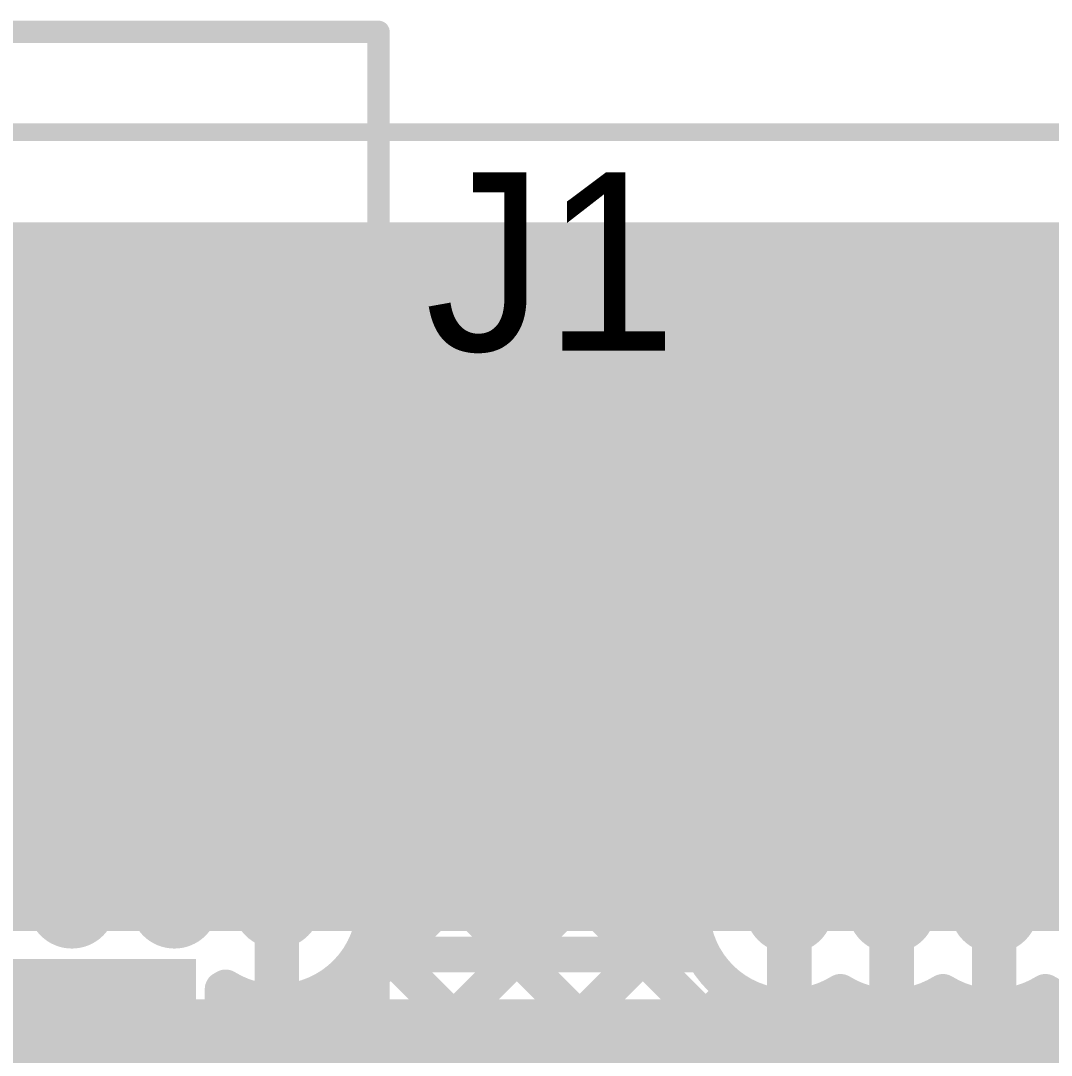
# Model space of a CAD drawing. Header units: millimetres. Extents: x 4.07 to 5.44, y 2.62 to 3.84.
# Drawn here: x 4.4424 to 4.6737, y 3.4284 to 3.6605 of the extents above; entities that cross this region are included whole.
import ezdxf

# ---------------------------------------------------------------- set-up
doc = ezdxf.new("R2010")
doc.units = ezdxf.units.MM
doc.header["$MEASUREMENT"] = 0
for name, color, linetype in [('BottomLayer', 5, 'Continuous'), ('BottomSolder', 6, 'Continuous'), ('Mechanical2', 216, 'Continuous'), ('MultiLayer', 9, 'Continuous'), ('PadHoleLayer', 156, 'Continuous'), ('TopLayer', 1, 'Continuous'), ('TopOverlay', 2, 'Continuous'), ('TopSolder', 216, 'Continuous'), ('ViaHoleLayer', 16, 'Continuous')]:
    doc.layers.add(name, color=color, linetype=linetype)

# ---------------------------------------------------------------- blocks, each defined once
blk = doc.blocks.new('S2B_PH_K_S_LF__SN__11')
at = {"layer": 'BottomLayer'}
blk.add_solid([(-0.03, -0.03), (0.03, -0.03), (-0.03, 0.03), (0.03, 0.03)], dxfattribs=at)
at = {"layer": 'BottomSolder'}
blk.add_solid([(-0.034, -0.034), (0.034, -0.034), (-0.034, 0.034), (0.034, 0.034)], dxfattribs=at)
at = {"layer": 'MultiLayer'}
blk.add_solid([(-0.03, -0.03), (0.03, -0.03), (-0.03, 0.03), (0.03, 0.03)], dxfattribs=at)
at = {"layer": 'PadHoleLayer', "const_width": 0.01378}
blk.add_lwpolyline([(-0.00689, 0, 1), (0.00689, 0, 1)], format="xyb", close=True, dxfattribs=at)
at = {"layer": 'TopLayer'}
blk.add_solid([(-0.03, -0.03), (0.03, -0.03), (-0.03, 0.03), (0.03, 0.03)], dxfattribs=at)
at = {"layer": 'TopOverlay', "const_width": 0.005}
for points in [[(-0.075, 0.051), (-0.075, -0.242)], [(0.157, -0.242), (-0.075, -0.242)]]:
    blk.add_lwpolyline(points, dxfattribs=at)
at = {"layer": 'TopOverlay', "const_width": 0.0025}
blk.add_lwpolyline([(-0.07625, -0.242, 1), (-0.07375, -0.242, 1)], format="xyb", close=True, dxfattribs=at)
blk.add_lwpolyline([(-0.07625, -0.242, 1), (-0.07375, -0.242, 1)], format="xyb", close=True, dxfattribs=at)
at = {"layer": 'TopSolder'}
blk.add_solid([(-0.034, -0.034), (0.034, -0.034), (-0.034, 0.034), (0.034, 0.034)], dxfattribs=at)

msp = doc.modelspace()

# ---------------------------------------------------------------- linework, layer by layer
at = {"layer": 'BottomLayer'}
for points, const_width in [([(4.44998, 3.60026, 1), (4.45786, 3.60026, 1)], 0.00787), ([(4.47298, 3.60026, 1), (4.48086, 3.60026, 1)], 0.00787), ([(4.49598, 3.60026, 1), (4.50386, 3.60026, 1)], 0.00787), ([(4.51898, 3.59926, 1), (4.52686, 3.59926, 1)], 0.00787), ([(4.54198, 3.59926, 1), (4.54986, 3.59926, 1)], 0.00787), ([(4.56498, 3.59926, 1), (4.57286, 3.59926, 1)], 0.00787), ([(4.58798, 3.59926, 1), (4.59586, 3.59926, 1)], 0.00787), ([(4.61098, 3.59926, 1), (4.61886, 3.59926, 1)], 0.00787), ([(4.63398, 3.59926, 1), (4.64186, 3.59926, 1)], 0.00787), ([(4.65698, 3.59926, 1), (4.66486, 3.59926, 1)], 0.00787), ([(4.44998, 3.57726, 1), (4.45786, 3.57726, 1)], 0.00787), ([(4.47298, 3.57726, 1), (4.48086, 3.57726, 1)], 0.00787), ([(4.49598, 3.57726, 1), (4.50386, 3.57726, 1)], 0.00787), ([(4.51898, 3.57626, 1), (4.52686, 3.57626, 1)], 0.00787), ([(4.54198, 3.57626, 1), (4.54986, 3.57626, 1)], 0.00787), ([(4.56498, 3.57626, 1), (4.57286, 3.57626, 1)], 0.00787), ([(4.58798, 3.57626, 1), (4.59586, 3.57626, 1)], 0.00787), ([(4.61098, 3.57626, 1), (4.61886, 3.57626, 1)], 0.00787), ([(4.63398, 3.57626, 1), (4.64186, 3.57626, 1)], 0.00787), ([(4.65698, 3.57626, 1), (4.66486, 3.57626, 1)], 0.00787), ([(4.49742, 3.57726, 1), (4.50242, 3.57726, 1)], 0.005), ([(4.49742, 3.55938, 1), (4.50242, 3.55938, 1)], 0.005), ([(4.44998, 3.55426, 1), (4.45786, 3.55426, 1)], 0.00787), ([(4.47298, 3.55426, 1), (4.48086, 3.55426, 1)], 0.00787), ([(4.51898, 3.55326, 1), (4.52686, 3.55326, 1)], 0.00787), ([(4.54198, 3.55326, 1), (4.54986, 3.55326, 1)], 0.00787), ([(4.56498, 3.55326, 1), (4.57286, 3.55326, 1)], 0.00787), ([(4.58798, 3.55326, 1), (4.59586, 3.55326, 1)], 0.00787), ([(4.61098, 3.55326, 1), (4.61886, 3.55326, 1)], 0.00787), ([(4.63398, 3.55326, 1), (4.64186, 3.55326, 1)], 0.00787), ([(4.65698, 3.55326, 1), (4.66486, 3.55326, 1)], 0.00787), ([(4.47442, 3.55426, 1), (4.47942, 3.55426, 1)], 0.005), ([(4.4923, 3.55426, 1), (4.4973, 3.55426, 1)], 0.005), ([(4.49679, 3.55426, 1), (4.5008, 3.55426, 1)], 0.004), ([(4.49915, 3.55542, 1), (4.50315, 3.55542, 1)], 0.004), ([(4.50255, 3.55326, 1), (4.50755, 3.55326, 1)], 0.005), ([(4.52042, 3.55326, 1), (4.52542, 3.55326, 1)], 0.005), ([(4.49353, 3.54276, 1), (4.49753, 3.54276, 1)], 0.004), ([(4.49353, 3.54276, 1), (4.49753, 3.54276, 1)], 0.004), ([(4.50198, 3.54232, 1), (4.50598, 3.54232, 1)], 0.004), ([(4.50231, 3.54176, 1), (4.50631, 3.54176, 1)], 0.004), ([(4.50231, 3.54176, 1), (4.50631, 3.54176, 1)], 0.004), ([(4.49616, 3.53649, 1), (4.50016, 3.53649, 1)], 0.004), ([(4.44998, 3.53126, 1), (4.45786, 3.53126, 1)], 0.00787), ([(4.47298, 3.53126, 1), (4.48086, 3.53126, 1)], 0.00787), ([(4.49661, 3.53413, 1), (4.50061, 3.53413, 1)], 0.004), ([(4.51898, 3.53026, 1), (4.52686, 3.53026, 1)], 0.00787), ([(4.54198, 3.53026, 1), (4.54986, 3.53026, 1)], 0.00787), ([(4.56498, 3.53026, 1), (4.57286, 3.53026, 1)], 0.00787), ([(4.58798, 3.53026, 1), (4.59586, 3.53026, 1)], 0.00787), ([(4.61098, 3.53026, 1), (4.61886, 3.53026, 1)], 0.00787), ([(4.63398, 3.53026, 1), (4.64186, 3.53026, 1)], 0.00787), ([(4.65698, 3.53026, 1), (4.66486, 3.53026, 1)], 0.00787), ([(4.47442, 3.53126, 1), (4.47942, 3.53126, 1)], 0.005), ([(4.4923, 3.53126, 1), (4.4973, 3.53126, 1)], 0.005), ([(4.49679, 3.53126, 1), (4.5008, 3.53126, 1)], 0.004), ([(4.49909, 3.53164, 1), (4.50309, 3.53164, 1)], 0.004), ([(4.50255, 3.53026, 1), (4.50755, 3.53026, 1)], 0.005), ([(4.52042, 3.53026, 1), (4.52542, 3.53026, 1)], 0.005), ([(4.49905, 3.5301, 1), (4.50305, 3.5301, 1)], 0.004), ([(4.49742, 3.52613, 1), (4.50242, 3.52613, 1)], 0.005), ([(4.44998, 3.50826, 1), (4.45786, 3.50826, 1)], 0.00787), ([(4.47298, 3.50826, 1), (4.48086, 3.50826, 1)], 0.00787), ([(4.49598, 3.50826, 1), (4.50386, 3.50826, 1)], 0.00787), ([(4.51898, 3.50726, 1), (4.52686, 3.50726, 1)], 0.00787), ([(4.54198, 3.50726, 1), (4.54986, 3.50726, 1)], 0.00787), ([(4.56498, 3.50726, 1), (4.57286, 3.50726, 1)], 0.00787), ([(4.58798, 3.50726, 1), (4.59586, 3.50726, 1)], 0.00787), ([(4.61098, 3.50726, 1), (4.61886, 3.50726, 1)], 0.00787), ([(4.63398, 3.50726, 1), (4.64186, 3.50726, 1)], 0.00787), ([(4.65698, 3.50726, 1), (4.66486, 3.50726, 1)], 0.00787), ([(4.49742, 3.50826, 1), (4.50242, 3.50826, 1)], 0.005), ([(4.44998, 3.48526, 1), (4.45786, 3.48526, 1)], 0.00787), ([(4.47298, 3.48526, 1), (4.48086, 3.48526, 1)], 0.00787), ([(4.49598, 3.48526, 1), (4.50386, 3.48526, 1)], 0.00787), ([(4.51898, 3.48426, 1), (4.52686, 3.48426, 1)], 0.00787), ([(4.54198, 3.48426, 1), (4.54986, 3.48426, 1)], 0.00787), ([(4.56498, 3.48426, 1), (4.57286, 3.48426, 1)], 0.00787), ([(4.58798, 3.48426, 1), (4.59586, 3.48426, 1)], 0.00787), ([(4.61098, 3.48426, 1), (4.61886, 3.48426, 1)], 0.00787), ([(4.63398, 3.48426, 1), (4.64186, 3.48426, 1)], 0.00787), ([(4.65698, 3.48426, 1), (4.66486, 3.48426, 1)], 0.00787), ([(4.52042, 3.48426, 1), (4.52542, 3.48426, 1)], 0.005), ([(4.54342, 3.48426, 1), (4.54842, 3.48426, 1)], 0.005), ([(4.56642, 3.48426, 1), (4.57142, 3.48426, 1)], 0.005), ([(4.58942, 3.48426, 1), (4.59442, 3.48426, 1)], 0.005), ([(4.44998, 3.46226, 1), (4.45786, 3.46226, 1)], 0.00787), ([(4.47298, 3.46226, 1), (4.48086, 3.46226, 1)], 0.00787), ([(4.49598, 3.46226, 1), (4.50386, 3.46226, 1)], 0.00787), ([(4.52042, 3.46638, 1), (4.52542, 3.46638, 1)], 0.005), ([(4.54342, 3.46638, 1), (4.54842, 3.46638, 1)], 0.005), ([(4.56642, 3.46638, 1), (4.57142, 3.46638, 1)], 0.005), ([(4.58942, 3.46638, 1), (4.59442, 3.46638, 1)], 0.005), ([(4.53242, 3.46565, 1), (4.53642, 3.46565, 1)], 0.004), ([(4.53242, 3.46565, 1), (4.53642, 3.46565, 1)], 0.004), ([(4.53649, 3.46369, 1), (4.54049, 3.46369, 1)], 0.004), ([(4.55542, 3.46565, 1), (4.55942, 3.46565, 1)], 0.004), ([(4.55542, 3.46565, 1), (4.55942, 3.46565, 1)], 0.004), ([(4.57842, 3.46565, 1), (4.58242, 3.46565, 1)], 0.004), ([(4.57842, 3.46565, 1), (4.58242, 3.46565, 1)], 0.004), ([(4.61098, 3.46126, 1), (4.61886, 3.46126, 1)], 0.00787), ([(4.63398, 3.46126, 1), (4.64186, 3.46126, 1)], 0.00787), ([(4.65698, 3.46126, 1), (4.66486, 3.46126, 1)], 0.00787), ([(4.49742, 3.46226, 1), (4.50242, 3.46226, 1)], 0.005), ([(4.49742, 3.46226, 1), (4.50242, 3.46226, 1)], 0.005), ([(4.5153, 3.46226, 1), (4.52029, 3.46226, 1)], 0.005), ([(4.51979, 3.46241, 1), (4.52379, 3.46241, 1)], 0.004), ([(4.5198, 3.46226, 1), (4.52379, 3.46226, 1)], 0.004), ([(4.53964, 3.46281, 1), (4.54364, 3.46281, 1)], 0.004), ([(4.56371, 3.46262, 1), (4.56771, 3.46262, 1)], 0.004), ([(4.5683, 3.46243, 1), (4.5723, 3.46243, 1)], 0.004), ([(4.59105, 3.46168, 1), (4.59505, 3.46168, 1)], 0.004), ([(4.59108, 3.46242, 1), (4.59508, 3.46242, 1)], 0.004), ([(4.59108, 3.46242, 1), (4.59508, 3.46242, 1)], 0.004), ([(4.59455, 3.46126, 1), (4.59955, 3.46126, 1)], 0.005), ([(4.61242, 3.46126, 1), (4.61742, 3.46126, 1)], 0.005), ([(4.61242, 3.46126, 1), (4.61742, 3.46126, 1)], 0.005), ([(4.63542, 3.46126, 1), (4.64042, 3.46126, 1)], 0.005), ([(4.65842, 3.46126, 1), (4.66342, 3.46126, 1)], 0.005), ([(4.51871, 3.45546, 1), (4.52271, 3.45546, 1)], 0.004), ([(4.49742, 3.44438, 1), (4.50242, 3.44438, 1)], 0.005), ([(4.48574, 3.44325, 1), (4.48974, 3.44325, 1)], 0.004), ([(4.48642, 3.44365, 1), (4.49042, 3.44365, 1)], 0.004), ([(4.60074, 3.44309, 1), (4.60474, 3.44309, 1)], 0.004), ([(4.61242, 3.44338, 1), (4.61742, 3.44338, 1)], 0.005), ([(4.62442, 3.44265, 1), (4.62842, 3.44265, 1)], 0.004), ([(4.62442, 3.44265, 1), (4.62842, 3.44265, 1)], 0.004), ([(4.63542, 3.44338, 1), (4.64042, 3.44338, 1)], 0.005), ([(4.64742, 3.44265, 1), (4.65142, 3.44265, 1)], 0.004), ([(4.64742, 3.44265, 1), (4.65142, 3.44265, 1)], 0.004), ([(4.65842, 3.44338, 1), (4.66342, 3.44338, 1)], 0.005), ([(4.67042, 3.44265, 1), (4.67442, 3.44265, 1)], 0.004), ([(4.67042, 3.44265, 1), (4.67442, 3.44265, 1)], 0.004), ([(4.50449, 3.44139, 1), (4.50849, 3.44139, 1)], 0.004), ([(4.62716, 3.44122, 1), (4.63116, 3.44122, 1)], 0.004), ([(4.64564, 3.44166, 1), (4.64964, 3.44166, 1)], 0.004), ([(4.67512, 3.44047, 1), (4.67912, 3.44047, 1)], 0.004), ([(4.61882, 3.4402, 1), (4.62282, 3.4402, 1)], 0.004), ([(4.65414, 3.43991, 1), (4.65814, 3.43991, 1)], 0.004), ([(4.48574, 3.43186, 1), (4.48974, 3.43186, 1)], 0.004)]:
    msp.add_lwpolyline(points, format="xyb", close=True, dxfattribs=dict(at, const_width=const_width))
for points, const_width in [([(4.49992, 3.55938), (4.49992, 3.57726)], 0.01), ([(4.39829, 3.54226), (4.96392, 3.54226)], 0.05), ([(4.47692, 3.55426), (4.49479, 3.55426)], 0.01), ([(4.50505, 3.55326), (4.52292, 3.55326)], 0.01), ([(4.49816, 3.53649), (4.50398, 3.54232)], 0.008), ([(4.49861, 3.53413), (4.50109, 3.53164)], 0.008), ([(4.47692, 3.53126), (4.49479, 3.53126)], 0.01), ([(4.50505, 3.53026), (4.52292, 3.53026)], 0.01), ([(4.49992, 3.50826), (4.49992, 3.52613)], 0.01), ([(4.52292, 3.46638), (4.52292, 3.48426)], 0.01), ([(4.54592, 3.46638), (4.54592, 3.48426)], 0.01), ([(4.56892, 3.46638), (4.56892, 3.48426)], 0.01), ([(4.59192, 3.46638), (4.59192, 3.48426)], 0.01), ([(4.48774, 3.41294), (4.53849, 3.46369)], 0.008), ([(4.46408, 3.33271), (4.59305, 3.46168)], 0.008), ([(4.48774, 3.38465), (4.56571, 3.46262)], 0.008), ([(4.49992, 3.46226), (4.51779, 3.46226)], 0.01), ([(4.49992, 3.44438), (4.49992, 3.46226)], 0.01), ([(4.54164, 3.46281), (4.81769, 3.18676)], 0.008), ([(4.5703, 3.46243), (4.84597, 3.18676)], 0.008), ([(4.59705, 3.46126), (4.61492, 3.46126)], 0.01), ([(4.61492, 3.44338), (4.61492, 3.46126)], 0.01), ([(4.63792, 3.44338), (4.63792, 3.46126)], 0.01), ([(4.66092, 3.44338), (4.66092, 3.46126)], 0.01), ([(4.52071, 3.45546), (4.76541, 3.21076)], 0.008), ([(4.46222, 3.30256), (4.60274, 3.44309)], 0.008), ([(4.48774, 3.376), (4.48774, 3.44325)], 0.008), ([(4.46378, 3.27584), (4.62916, 3.44122)], 0.008), ([(4.50649, 3.44139), (4.73712, 3.21076)], 0.008), ([(4.64764, 3.44166), (4.90254, 3.18676)], 0.008), ([(4.67712, 3.44047), (4.95442, 3.16317)], 0.008), ([(4.46456, 3.22005), (4.68389, 3.43938)], 0.008), ([(4.46468, 3.24846), (4.65614, 3.43991)], 0.008), ([(4.62082, 3.4402), (4.87426, 3.18676)], 0.008), ([(4.48774, 3.43186), (4.70884, 3.21076)], 0.008)]:
    msp.add_lwpolyline(points, dxfattribs=dict(at, const_width=const_width))
at = {"layer": 'BottomLayer', "const_width": 0.008}
for points in [[(4.4988, 3.55426, -0.139286), (4.49553, 3.54276)], [(4.50431, 3.54176, -0.164594), (4.50115, 3.55542)], [(4.49553, 3.54276, -0.139286), (4.4988, 3.53126)], [(4.50105, 3.5301, -0.141092), (4.50431, 3.54176)], [(4.53442, 3.46565, -0.152441), (4.52179, 3.46241)], [(4.55742, 3.46565, -0.284084), (4.53442, 3.46565)], [(4.58042, 3.46565, -0.284084), (4.55742, 3.46565)], [(4.59308, 3.46242, -0.152793), (4.58042, 3.46565)], [(4.5218, 3.46226, -0.587389), (4.48842, 3.44365)], [(4.62642, 3.44265, -0.605317), (4.59308, 3.46242)], [(4.64942, 3.44265, -0.284084), (4.62642, 3.44265)], [(4.67242, 3.44265, -0.284084), (4.64942, 3.44265)], [(4.69542, 3.44265, -0.284084), (4.67242, 3.44265)]]:
    msp.add_lwpolyline(points, format="xyb", dxfattribs=at)
at = {"layer": 'BottomLayer'}
msp.add_solid([(4.28392, 3.45626), (5.16692, 3.45626), (4.28392, 3.61526), (5.16692, 3.61526)], dxfattribs=at)
at = {"layer": 'BottomSolder', "const_width": 0.00991}
for points in [[(4.44897, 3.60026, 1), (4.45887, 3.60026, 1)], [(4.47197, 3.60026, 1), (4.48187, 3.60026, 1)], [(4.49497, 3.60026, 1), (4.50487, 3.60026, 1)], [(4.51797, 3.59926, 1), (4.52787, 3.59926, 1)], [(4.54097, 3.59926, 1), (4.55087, 3.59926, 1)], [(4.56397, 3.59926, 1), (4.57387, 3.59926, 1)], [(4.58697, 3.59926, 1), (4.59687, 3.59926, 1)], [(4.60997, 3.59926, 1), (4.61987, 3.59926, 1)], [(4.63297, 3.59926, 1), (4.64287, 3.59926, 1)], [(4.65597, 3.59926, 1), (4.66587, 3.59926, 1)], [(4.44897, 3.57726, 1), (4.45887, 3.57726, 1)], [(4.47197, 3.57726, 1), (4.48187, 3.57726, 1)], [(4.49497, 3.57726, 1), (4.50487, 3.57726, 1)], [(4.51797, 3.57626, 1), (4.52787, 3.57626, 1)], [(4.54097, 3.57626, 1), (4.55087, 3.57626, 1)], [(4.56397, 3.57626, 1), (4.57387, 3.57626, 1)], [(4.58697, 3.57626, 1), (4.59687, 3.57626, 1)], [(4.60997, 3.57626, 1), (4.61987, 3.57626, 1)], [(4.63297, 3.57626, 1), (4.64287, 3.57626, 1)], [(4.65597, 3.57626, 1), (4.66587, 3.57626, 1)], [(4.44897, 3.55426, 1), (4.45887, 3.55426, 1)], [(4.47197, 3.55426, 1), (4.48187, 3.55426, 1)], [(4.51797, 3.55326, 1), (4.52787, 3.55326, 1)], [(4.54097, 3.55326, 1), (4.55087, 3.55326, 1)], [(4.56397, 3.55326, 1), (4.57387, 3.55326, 1)], [(4.58697, 3.55326, 1), (4.59687, 3.55326, 1)], [(4.60997, 3.55326, 1), (4.61987, 3.55326, 1)], [(4.63297, 3.55326, 1), (4.64287, 3.55326, 1)], [(4.65597, 3.55326, 1), (4.66587, 3.55326, 1)], [(4.44897, 3.53126, 1), (4.45887, 3.53126, 1)], [(4.47197, 3.53126, 1), (4.48187, 3.53126, 1)], [(4.51797, 3.53026, 1), (4.52787, 3.53026, 1)], [(4.54097, 3.53026, 1), (4.55087, 3.53026, 1)], [(4.56397, 3.53026, 1), (4.57387, 3.53026, 1)], [(4.58697, 3.53026, 1), (4.59687, 3.53026, 1)], [(4.60997, 3.53026, 1), (4.61987, 3.53026, 1)], [(4.63297, 3.53026, 1), (4.64287, 3.53026, 1)], [(4.65597, 3.53026, 1), (4.66587, 3.53026, 1)], [(4.44897, 3.50826, 1), (4.45887, 3.50826, 1)], [(4.47197, 3.50826, 1), (4.48187, 3.50826, 1)], [(4.49497, 3.50826, 1), (4.50487, 3.50826, 1)], [(4.51797, 3.50726, 1), (4.52787, 3.50726, 1)], [(4.54097, 3.50726, 1), (4.55087, 3.50726, 1)], [(4.56397, 3.50726, 1), (4.57387, 3.50726, 1)], [(4.58697, 3.50726, 1), (4.59687, 3.50726, 1)], [(4.60997, 3.50726, 1), (4.61987, 3.50726, 1)], [(4.63297, 3.50726, 1), (4.64287, 3.50726, 1)], [(4.65597, 3.50726, 1), (4.66587, 3.50726, 1)], [(4.44897, 3.48526, 1), (4.45887, 3.48526, 1)], [(4.47197, 3.48526, 1), (4.48187, 3.48526, 1)], [(4.49497, 3.48526, 1), (4.50487, 3.48526, 1)], [(4.51797, 3.48426, 1), (4.52787, 3.48426, 1)], [(4.54097, 3.48426, 1), (4.55087, 3.48426, 1)], [(4.56397, 3.48426, 1), (4.57387, 3.48426, 1)], [(4.58697, 3.48426, 1), (4.59687, 3.48426, 1)], [(4.60997, 3.48426, 1), (4.61987, 3.48426, 1)], [(4.63297, 3.48426, 1), (4.64287, 3.48426, 1)], [(4.65597, 3.48426, 1), (4.66587, 3.48426, 1)], [(4.44897, 3.46226, 1), (4.45887, 3.46226, 1)], [(4.47197, 3.46226, 1), (4.48187, 3.46226, 1)], [(4.49497, 3.46226, 1), (4.50487, 3.46226, 1)], [(4.60997, 3.46126, 1), (4.61987, 3.46126, 1)], [(4.63297, 3.46126, 1), (4.64287, 3.46126, 1)], [(4.65597, 3.46126, 1), (4.66587, 3.46126, 1)]]:
    msp.add_lwpolyline(points, format="xyb", close=True, dxfattribs=at)
at = {"layer": 'Mechanical2', "const_width": 0.00394}
msp.add_lwpolyline([(4.25392, 3.63549), (5.1988, 3.63549)], dxfattribs=at)
at = {"layer": 'MultiLayer', "const_width": 0.00787}
for points in [[(4.44998, 3.60026, 1), (4.45786, 3.60026, 1)], [(4.47298, 3.60026, 1), (4.48086, 3.60026, 1)], [(4.49598, 3.60026, 1), (4.50386, 3.60026, 1)], [(4.51898, 3.59926, 1), (4.52686, 3.59926, 1)], [(4.54198, 3.59926, 1), (4.54986, 3.59926, 1)], [(4.56498, 3.59926, 1), (4.57286, 3.59926, 1)], [(4.58798, 3.59926, 1), (4.59586, 3.59926, 1)], [(4.61098, 3.59926, 1), (4.61886, 3.59926, 1)], [(4.63398, 3.59926, 1), (4.64186, 3.59926, 1)], [(4.65698, 3.59926, 1), (4.66486, 3.59926, 1)], [(4.44998, 3.57726, 1), (4.45786, 3.57726, 1)], [(4.47298, 3.57726, 1), (4.48086, 3.57726, 1)], [(4.49598, 3.57726, 1), (4.50386, 3.57726, 1)], [(4.51898, 3.57626, 1), (4.52686, 3.57626, 1)], [(4.54198, 3.57626, 1), (4.54986, 3.57626, 1)], [(4.56498, 3.57626, 1), (4.57286, 3.57626, 1)], [(4.58798, 3.57626, 1), (4.59586, 3.57626, 1)], [(4.61098, 3.57626, 1), (4.61886, 3.57626, 1)], [(4.63398, 3.57626, 1), (4.64186, 3.57626, 1)], [(4.65698, 3.57626, 1), (4.66486, 3.57626, 1)], [(4.44998, 3.55426, 1), (4.45786, 3.55426, 1)], [(4.47298, 3.55426, 1), (4.48086, 3.55426, 1)], [(4.51898, 3.55326, 1), (4.52686, 3.55326, 1)], [(4.54198, 3.55326, 1), (4.54986, 3.55326, 1)], [(4.56498, 3.55326, 1), (4.57286, 3.55326, 1)], [(4.58798, 3.55326, 1), (4.59586, 3.55326, 1)], [(4.61098, 3.55326, 1), (4.61886, 3.55326, 1)], [(4.63398, 3.55326, 1), (4.64186, 3.55326, 1)], [(4.65698, 3.55326, 1), (4.66486, 3.55326, 1)], [(4.44998, 3.53126, 1), (4.45786, 3.53126, 1)], [(4.47298, 3.53126, 1), (4.48086, 3.53126, 1)], [(4.51898, 3.53026, 1), (4.52686, 3.53026, 1)], [(4.54198, 3.53026, 1), (4.54986, 3.53026, 1)], [(4.56498, 3.53026, 1), (4.57286, 3.53026, 1)], [(4.58798, 3.53026, 1), (4.59586, 3.53026, 1)], [(4.61098, 3.53026, 1), (4.61886, 3.53026, 1)], [(4.63398, 3.53026, 1), (4.64186, 3.53026, 1)], [(4.65698, 3.53026, 1), (4.66486, 3.53026, 1)], [(4.44998, 3.50826, 1), (4.45786, 3.50826, 1)], [(4.47298, 3.50826, 1), (4.48086, 3.50826, 1)], [(4.49598, 3.50826, 1), (4.50386, 3.50826, 1)], [(4.51898, 3.50726, 1), (4.52686, 3.50726, 1)], [(4.54198, 3.50726, 1), (4.54986, 3.50726, 1)], [(4.56498, 3.50726, 1), (4.57286, 3.50726, 1)], [(4.58798, 3.50726, 1), (4.59586, 3.50726, 1)], [(4.61098, 3.50726, 1), (4.61886, 3.50726, 1)], [(4.63398, 3.50726, 1), (4.64186, 3.50726, 1)], [(4.65698, 3.50726, 1), (4.66486, 3.50726, 1)], [(4.44998, 3.48526, 1), (4.45786, 3.48526, 1)], [(4.47298, 3.48526, 1), (4.48086, 3.48526, 1)], [(4.49598, 3.48526, 1), (4.50386, 3.48526, 1)], [(4.51898, 3.48426, 1), (4.52686, 3.48426, 1)], [(4.54198, 3.48426, 1), (4.54986, 3.48426, 1)], [(4.56498, 3.48426, 1), (4.57286, 3.48426, 1)], [(4.58798, 3.48426, 1), (4.59586, 3.48426, 1)], [(4.61098, 3.48426, 1), (4.61886, 3.48426, 1)], [(4.63398, 3.48426, 1), (4.64186, 3.48426, 1)], [(4.65698, 3.48426, 1), (4.66486, 3.48426, 1)], [(4.44998, 3.46226, 1), (4.45786, 3.46226, 1)], [(4.47298, 3.46226, 1), (4.48086, 3.46226, 1)], [(4.49598, 3.46226, 1), (4.50386, 3.46226, 1)], [(4.61098, 3.46126, 1), (4.61886, 3.46126, 1)], [(4.63398, 3.46126, 1), (4.64186, 3.46126, 1)], [(4.65698, 3.46126, 1), (4.66486, 3.46126, 1)]]:
    msp.add_lwpolyline(points, format="xyb", close=True, dxfattribs=at)
at = {"layer": 'TopLayer'}
for points, const_width in [([(4.44998, 3.60026, 1), (4.45786, 3.60026, 1)], 0.00787), ([(4.47298, 3.60026, 1), (4.48086, 3.60026, 1)], 0.00787), ([(4.49598, 3.60026, 1), (4.50386, 3.60026, 1)], 0.00787), ([(4.51898, 3.59926, 1), (4.52686, 3.59926, 1)], 0.00787), ([(4.54198, 3.59926, 1), (4.54986, 3.59926, 1)], 0.00787), ([(4.56498, 3.59926, 1), (4.57286, 3.59926, 1)], 0.00787), ([(4.58798, 3.59926, 1), (4.59586, 3.59926, 1)], 0.00787), ([(4.61098, 3.59926, 1), (4.61886, 3.59926, 1)], 0.00787), ([(4.63398, 3.59926, 1), (4.64186, 3.59926, 1)], 0.00787), ([(4.65698, 3.59926, 1), (4.66486, 3.59926, 1)], 0.00787), ([(4.44998, 3.57726, 1), (4.45786, 3.57726, 1)], 0.00787), ([(4.47298, 3.57726, 1), (4.48086, 3.57726, 1)], 0.00787), ([(4.49598, 3.57726, 1), (4.50386, 3.57726, 1)], 0.00787), ([(4.51898, 3.57626, 1), (4.52686, 3.57626, 1)], 0.00787), ([(4.54198, 3.57626, 1), (4.54986, 3.57626, 1)], 0.00787), ([(4.56498, 3.57626, 1), (4.57286, 3.57626, 1)], 0.00787), ([(4.58798, 3.57626, 1), (4.59586, 3.57626, 1)], 0.00787), ([(4.61098, 3.57626, 1), (4.61886, 3.57626, 1)], 0.00787), ([(4.63398, 3.57626, 1), (4.64186, 3.57626, 1)], 0.00787), ([(4.65698, 3.57626, 1), (4.66486, 3.57626, 1)], 0.00787), ([(4.49742, 3.57726, 1), (4.50242, 3.57726, 1)], 0.005), ([(4.49742, 3.55938, 1), (4.50242, 3.55938, 1)], 0.005), ([(4.44998, 3.55426, 1), (4.45786, 3.55426, 1)], 0.00787), ([(4.47298, 3.55426, 1), (4.48086, 3.55426, 1)], 0.00787), ([(4.51898, 3.55326, 1), (4.52686, 3.55326, 1)], 0.00787), ([(4.54198, 3.55326, 1), (4.54986, 3.55326, 1)], 0.00787), ([(4.56498, 3.55326, 1), (4.57286, 3.55326, 1)], 0.00787), ([(4.58798, 3.55326, 1), (4.59586, 3.55326, 1)], 0.00787), ([(4.61098, 3.55326, 1), (4.61886, 3.55326, 1)], 0.00787), ([(4.63398, 3.55326, 1), (4.64186, 3.55326, 1)], 0.00787), ([(4.65698, 3.55326, 1), (4.66486, 3.55326, 1)], 0.00787), ([(4.47442, 3.55426, 1), (4.47942, 3.55426, 1)], 0.005), ([(4.4923, 3.55426, 1), (4.4973, 3.55426, 1)], 0.005), ([(4.49679, 3.55426, 1), (4.5008, 3.55426, 1)], 0.004), ([(4.49915, 3.55542, 1), (4.50315, 3.55542, 1)], 0.004), ([(4.50255, 3.55326, 1), (4.50755, 3.55326, 1)], 0.005), ([(4.52042, 3.55326, 1), (4.52542, 3.55326, 1)], 0.005), ([(4.49353, 3.54276, 1), (4.49753, 3.54276, 1)], 0.004), ([(4.49353, 3.54276, 1), (4.49753, 3.54276, 1)], 0.004), ([(4.50198, 3.54232, 1), (4.50598, 3.54232, 1)], 0.004), ([(4.50231, 3.54176, 1), (4.50631, 3.54176, 1)], 0.004), ([(4.50231, 3.54176, 1), (4.50631, 3.54176, 1)], 0.004), ([(4.49616, 3.53649, 1), (4.50016, 3.53649, 1)], 0.004), ([(4.44998, 3.53126, 1), (4.45786, 3.53126, 1)], 0.00787), ([(4.47298, 3.53126, 1), (4.48086, 3.53126, 1)], 0.00787), ([(4.49661, 3.53413, 1), (4.50061, 3.53413, 1)], 0.004), ([(4.51898, 3.53026, 1), (4.52686, 3.53026, 1)], 0.00787), ([(4.54198, 3.53026, 1), (4.54986, 3.53026, 1)], 0.00787), ([(4.56498, 3.53026, 1), (4.57286, 3.53026, 1)], 0.00787), ([(4.58798, 3.53026, 1), (4.59586, 3.53026, 1)], 0.00787), ([(4.61098, 3.53026, 1), (4.61886, 3.53026, 1)], 0.00787), ([(4.63398, 3.53026, 1), (4.64186, 3.53026, 1)], 0.00787), ([(4.65698, 3.53026, 1), (4.66486, 3.53026, 1)], 0.00787), ([(4.47442, 3.53126, 1), (4.47942, 3.53126, 1)], 0.005), ([(4.4923, 3.53126, 1), (4.4973, 3.53126, 1)], 0.005), ([(4.49679, 3.53126, 1), (4.5008, 3.53126, 1)], 0.004), ([(4.49909, 3.53164, 1), (4.50309, 3.53164, 1)], 0.004), ([(4.50255, 3.53026, 1), (4.50755, 3.53026, 1)], 0.005), ([(4.52042, 3.53026, 1), (4.52542, 3.53026, 1)], 0.005), ([(4.49905, 3.5301, 1), (4.50305, 3.5301, 1)], 0.004), ([(4.49742, 3.52613, 1), (4.50242, 3.52613, 1)], 0.005), ([(4.44998, 3.50826, 1), (4.45786, 3.50826, 1)], 0.00787), ([(4.47298, 3.50826, 1), (4.48086, 3.50826, 1)], 0.00787), ([(4.49598, 3.50826, 1), (4.50386, 3.50826, 1)], 0.00787), ([(4.51898, 3.50726, 1), (4.52686, 3.50726, 1)], 0.00787), ([(4.54198, 3.50726, 1), (4.54986, 3.50726, 1)], 0.00787), ([(4.56498, 3.50726, 1), (4.57286, 3.50726, 1)], 0.00787), ([(4.58798, 3.50726, 1), (4.59586, 3.50726, 1)], 0.00787), ([(4.61098, 3.50726, 1), (4.61886, 3.50726, 1)], 0.00787), ([(4.63398, 3.50726, 1), (4.64186, 3.50726, 1)], 0.00787), ([(4.65698, 3.50726, 1), (4.66486, 3.50726, 1)], 0.00787), ([(4.49742, 3.50826, 1), (4.50242, 3.50826, 1)], 0.005), ([(4.44998, 3.48526, 1), (4.45786, 3.48526, 1)], 0.00787), ([(4.47298, 3.48526, 1), (4.48086, 3.48526, 1)], 0.00787), ([(4.49598, 3.48526, 1), (4.50386, 3.48526, 1)], 0.00787), ([(4.51898, 3.48426, 1), (4.52686, 3.48426, 1)], 0.00787), ([(4.54198, 3.48426, 1), (4.54986, 3.48426, 1)], 0.00787), ([(4.56498, 3.48426, 1), (4.57286, 3.48426, 1)], 0.00787), ([(4.58798, 3.48426, 1), (4.59586, 3.48426, 1)], 0.00787), ([(4.61098, 3.48426, 1), (4.61886, 3.48426, 1)], 0.00787), ([(4.63398, 3.48426, 1), (4.64186, 3.48426, 1)], 0.00787), ([(4.65698, 3.48426, 1), (4.66486, 3.48426, 1)], 0.00787), ([(4.52042, 3.48426, 1), (4.52542, 3.48426, 1)], 0.005), ([(4.54342, 3.48426, 1), (4.54842, 3.48426, 1)], 0.005), ([(4.56642, 3.48426, 1), (4.57142, 3.48426, 1)], 0.005), ([(4.58942, 3.48426, 1), (4.59442, 3.48426, 1)], 0.005), ([(4.44998, 3.46226, 1), (4.45786, 3.46226, 1)], 0.00787), ([(4.47298, 3.46226, 1), (4.48086, 3.46226, 1)], 0.00787), ([(4.49598, 3.46226, 1), (4.50386, 3.46226, 1)], 0.00787), ([(4.52042, 3.46638, 1), (4.52542, 3.46638, 1)], 0.005), ([(4.54342, 3.46638, 1), (4.54842, 3.46638, 1)], 0.005), ([(4.56642, 3.46638, 1), (4.57142, 3.46638, 1)], 0.005), ([(4.58942, 3.46638, 1), (4.59442, 3.46638, 1)], 0.005), ([(4.53242, 3.46565, 1), (4.53642, 3.46565, 1)], 0.004), ([(4.53242, 3.46565, 1), (4.53642, 3.46565, 1)], 0.004), ([(4.53649, 3.46369, 1), (4.54049, 3.46369, 1)], 0.004), ([(4.55542, 3.46565, 1), (4.55942, 3.46565, 1)], 0.004), ([(4.55542, 3.46565, 1), (4.55942, 3.46565, 1)], 0.004), ([(4.57842, 3.46565, 1), (4.58242, 3.46565, 1)], 0.004), ([(4.57842, 3.46565, 1), (4.58242, 3.46565, 1)], 0.004), ([(4.61098, 3.46126, 1), (4.61886, 3.46126, 1)], 0.00787), ([(4.63398, 3.46126, 1), (4.64186, 3.46126, 1)], 0.00787), ([(4.65698, 3.46126, 1), (4.66486, 3.46126, 1)], 0.00787), ([(4.49742, 3.46226, 1), (4.50242, 3.46226, 1)], 0.005), ([(4.5153, 3.46226, 1), (4.52029, 3.46226, 1)], 0.005), ([(4.51979, 3.46241, 1), (4.52379, 3.46241, 1)], 0.004), ([(4.5198, 3.46226, 1), (4.52379, 3.46226, 1)], 0.004), ([(4.53964, 3.46281, 1), (4.54364, 3.46281, 1)], 0.004), ([(4.56371, 3.46262, 1), (4.56771, 3.46262, 1)], 0.004), ([(4.56831, 3.46243, 1), (4.57231, 3.46243, 1)], 0.004), ([(4.59105, 3.46168, 1), (4.59505, 3.46168, 1)], 0.004), ([(4.59108, 3.46242, 1), (4.59508, 3.46242, 1)], 0.004), ([(4.59108, 3.46242, 1), (4.59508, 3.46242, 1)], 0.004), ([(4.59455, 3.46126, 1), (4.59955, 3.46126, 1)], 0.005), ([(4.61242, 3.46126, 1), (4.61742, 3.46126, 1)], 0.005), ([(4.51871, 3.45546, 1), (4.52271, 3.45546, 1)], 0.004), ([(4.51668, 3.451, 1), (4.52068, 3.451, 1)], 0.004), ([(4.51668, 3.451, 1), (4.52068, 3.451, 1)], 0.004), ([(4.52317, 3.451, 1), (4.52717, 3.451, 1)], 0.004), ([(4.5238, 3.451, 1), (4.5278, 3.451, 1)], 0.004), ([(4.55145, 3.451, 1), (4.55545, 3.451, 1)], 0.004), ([(4.55209, 3.451, 1), (4.55609, 3.451, 1)], 0.004), ([(4.57973, 3.451, 1), (4.58373, 3.451, 1)], 0.004), ([(4.58037, 3.451, 1), (4.58437, 3.451, 1)], 0.004), ([(4.5936, 3.451, 1), (4.5976, 3.451, 1)], 0.004), ([(4.5936, 3.451, 1), (4.5976, 3.451, 1)], 0.004), ([(4.43524, 3.416, 1), (4.46024, 3.416, 1)], 0.025)]:
    msp.add_lwpolyline(points, format="xyb", close=True, dxfattribs=dict(at, const_width=const_width))
for points, const_width in [([(4.49992, 3.55938), (4.49992, 3.57726)], 0.01), ([(4.47692, 3.55426), (4.49479, 3.55426)], 0.01), ([(4.50505, 3.55326), (4.52292, 3.55326)], 0.01), ([(4.49816, 3.53649), (4.50398, 3.54232)], 0.008), ([(4.49861, 3.53413), (4.50109, 3.53164)], 0.008), ([(4.47692, 3.53126), (4.49479, 3.53126)], 0.01), ([(4.50505, 3.53026), (4.52292, 3.53026)], 0.01), ([(4.49992, 3.50826), (4.49992, 3.52613)], 0.01), ([(4.52292, 3.46638), (4.52292, 3.48426)], 0.01), ([(4.54592, 3.46638), (4.54592, 3.48426)], 0.01), ([(4.56892, 3.46638), (4.56892, 3.48426)], 0.01), ([(4.59192, 3.46638), (4.59192, 3.48426)], 0.01), ([(4.5258, 3.451), (4.53849, 3.46369)], 0.008), ([(4.49992, 3.46226), (4.51779, 3.46226)], 0.01), ([(4.54164, 3.46281), (4.55345, 3.451)], 0.008), ([(4.55409, 3.451), (4.56571, 3.46262)], 0.008), ([(4.57031, 3.46243), (4.58173, 3.451)], 0.008), ([(4.58237, 3.451), (4.59305, 3.46168)], 0.008), ([(4.59705, 3.46126), (4.61492, 3.46126)], 0.01), ([(4.52071, 3.45546), (4.52517, 3.451)], 0.008), ([(4.51868, 3.451), (4.5956, 3.451)], 0.008), ([(4.44774, 3.416), (4.75518, 3.416)], 0.05)]:
    msp.add_lwpolyline(points, dxfattribs=dict(at, const_width=const_width))
at = {"layer": 'TopLayer', "const_width": 0.008}
for points in [[(4.4988, 3.55426, -0.139286), (4.49553, 3.54276)], [(4.50431, 3.54176, -0.164594), (4.50115, 3.55542)], [(4.49553, 3.54276, -0.139286), (4.4988, 3.53126)], [(4.50105, 3.5301, -0.141092), (4.50431, 3.54176)], [(4.53442, 3.46565, -0.152441), (4.52179, 3.46241)], [(4.55742, 3.46565, -0.284084), (4.53442, 3.46565)], [(4.58042, 3.46565, -0.284084), (4.55742, 3.46565)], [(4.59308, 3.46242, -0.152793), (4.58042, 3.46565)], [(4.5218, 3.46226, -0.135993), (4.51868, 3.451)], [(4.5956, 3.451, -0.13609), (4.59308, 3.46242)]]:
    msp.add_lwpolyline(points, format="xyb", dxfattribs=at)
at = {"layer": 'TopLayer'}
msp.add_solid([(4.28392, 3.45626), (4.87092, 3.45626), (4.28392, 3.61526), (4.87092, 3.61526)], dxfattribs=at)
at = {"layer": 'TopSolder', "const_width": 0.00991}
for points in [[(4.44897, 3.60026, 1), (4.45887, 3.60026, 1)], [(4.47197, 3.60026, 1), (4.48187, 3.60026, 1)], [(4.49497, 3.60026, 1), (4.50487, 3.60026, 1)], [(4.51797, 3.59926, 1), (4.52787, 3.59926, 1)], [(4.54097, 3.59926, 1), (4.55087, 3.59926, 1)], [(4.56397, 3.59926, 1), (4.57387, 3.59926, 1)], [(4.58697, 3.59926, 1), (4.59687, 3.59926, 1)], [(4.60997, 3.59926, 1), (4.61987, 3.59926, 1)], [(4.63297, 3.59926, 1), (4.64287, 3.59926, 1)], [(4.65597, 3.59926, 1), (4.66587, 3.59926, 1)], [(4.44897, 3.57726, 1), (4.45887, 3.57726, 1)], [(4.47197, 3.57726, 1), (4.48187, 3.57726, 1)], [(4.49497, 3.57726, 1), (4.50487, 3.57726, 1)], [(4.51797, 3.57626, 1), (4.52787, 3.57626, 1)], [(4.54097, 3.57626, 1), (4.55087, 3.57626, 1)], [(4.56397, 3.57626, 1), (4.57387, 3.57626, 1)], [(4.58697, 3.57626, 1), (4.59687, 3.57626, 1)], [(4.60997, 3.57626, 1), (4.61987, 3.57626, 1)], [(4.63297, 3.57626, 1), (4.64287, 3.57626, 1)], [(4.65597, 3.57626, 1), (4.66587, 3.57626, 1)], [(4.44897, 3.55426, 1), (4.45887, 3.55426, 1)], [(4.47197, 3.55426, 1), (4.48187, 3.55426, 1)], [(4.51797, 3.55326, 1), (4.52787, 3.55326, 1)], [(4.54097, 3.55326, 1), (4.55087, 3.55326, 1)], [(4.56397, 3.55326, 1), (4.57387, 3.55326, 1)], [(4.58697, 3.55326, 1), (4.59687, 3.55326, 1)], [(4.60997, 3.55326, 1), (4.61987, 3.55326, 1)], [(4.63297, 3.55326, 1), (4.64287, 3.55326, 1)], [(4.65597, 3.55326, 1), (4.66587, 3.55326, 1)], [(4.44897, 3.53126, 1), (4.45887, 3.53126, 1)], [(4.47197, 3.53126, 1), (4.48187, 3.53126, 1)], [(4.51797, 3.53026, 1), (4.52787, 3.53026, 1)], [(4.54097, 3.53026, 1), (4.55087, 3.53026, 1)], [(4.56397, 3.53026, 1), (4.57387, 3.53026, 1)], [(4.58697, 3.53026, 1), (4.59687, 3.53026, 1)], [(4.60997, 3.53026, 1), (4.61987, 3.53026, 1)], [(4.63297, 3.53026, 1), (4.64287, 3.53026, 1)], [(4.65597, 3.53026, 1), (4.66587, 3.53026, 1)], [(4.44897, 3.50826, 1), (4.45887, 3.50826, 1)], [(4.47197, 3.50826, 1), (4.48187, 3.50826, 1)], [(4.49497, 3.50826, 1), (4.50487, 3.50826, 1)], [(4.51797, 3.50726, 1), (4.52787, 3.50726, 1)], [(4.54097, 3.50726, 1), (4.55087, 3.50726, 1)], [(4.56397, 3.50726, 1), (4.57387, 3.50726, 1)], [(4.58697, 3.50726, 1), (4.59687, 3.50726, 1)], [(4.60997, 3.50726, 1), (4.61987, 3.50726, 1)], [(4.63297, 3.50726, 1), (4.64287, 3.50726, 1)], [(4.65597, 3.50726, 1), (4.66587, 3.50726, 1)], [(4.44897, 3.48526, 1), (4.45887, 3.48526, 1)], [(4.47197, 3.48526, 1), (4.48187, 3.48526, 1)], [(4.49497, 3.48526, 1), (4.50487, 3.48526, 1)], [(4.51797, 3.48426, 1), (4.52787, 3.48426, 1)], [(4.54097, 3.48426, 1), (4.55087, 3.48426, 1)], [(4.56397, 3.48426, 1), (4.57387, 3.48426, 1)], [(4.58697, 3.48426, 1), (4.59687, 3.48426, 1)], [(4.60997, 3.48426, 1), (4.61987, 3.48426, 1)], [(4.63297, 3.48426, 1), (4.64287, 3.48426, 1)], [(4.65597, 3.48426, 1), (4.66587, 3.48426, 1)], [(4.44897, 3.46226, 1), (4.45887, 3.46226, 1)], [(4.47197, 3.46226, 1), (4.48187, 3.46226, 1)], [(4.49497, 3.46226, 1), (4.50487, 3.46226, 1)], [(4.60997, 3.46126, 1), (4.61987, 3.46126, 1)], [(4.63297, 3.46126, 1), (4.64287, 3.46126, 1)], [(4.65597, 3.46126, 1), (4.66587, 3.46126, 1)]]:
    msp.add_lwpolyline(points, format="xyb", close=True, dxfattribs=at)
at = {"layer": 'ViaHoleLayer', "const_width": 0.00591}
for points in [[(4.45097, 3.60026, 1), (4.45687, 3.60026, 1)], [(4.47397, 3.60026, 1), (4.47987, 3.60026, 1)], [(4.49697, 3.60026, 1), (4.50287, 3.60026, 1)], [(4.51997, 3.59926, 1), (4.52587, 3.59926, 1)], [(4.54297, 3.59926, 1), (4.54887, 3.59926, 1)], [(4.56597, 3.59926, 1), (4.57187, 3.59926, 1)], [(4.58897, 3.59926, 1), (4.59487, 3.59926, 1)], [(4.61197, 3.59926, 1), (4.61787, 3.59926, 1)], [(4.63497, 3.59926, 1), (4.64087, 3.59926, 1)], [(4.65797, 3.59926, 1), (4.66387, 3.59926, 1)], [(4.45097, 3.57726, 1), (4.45687, 3.57726, 1)], [(4.47397, 3.57726, 1), (4.47987, 3.57726, 1)], [(4.49697, 3.57726, 1), (4.50287, 3.57726, 1)], [(4.51997, 3.57626, 1), (4.52587, 3.57626, 1)], [(4.54297, 3.57626, 1), (4.54887, 3.57626, 1)], [(4.56597, 3.57626, 1), (4.57187, 3.57626, 1)], [(4.58897, 3.57626, 1), (4.59487, 3.57626, 1)], [(4.61197, 3.57626, 1), (4.61787, 3.57626, 1)], [(4.63497, 3.57626, 1), (4.64087, 3.57626, 1)], [(4.65797, 3.57626, 1), (4.66387, 3.57626, 1)], [(4.45097, 3.55426, 1), (4.45687, 3.55426, 1)], [(4.47397, 3.55426, 1), (4.47987, 3.55426, 1)], [(4.51997, 3.55326, 1), (4.52587, 3.55326, 1)], [(4.54297, 3.55326, 1), (4.54887, 3.55326, 1)], [(4.56597, 3.55326, 1), (4.57187, 3.55326, 1)], [(4.58897, 3.55326, 1), (4.59487, 3.55326, 1)], [(4.61197, 3.55326, 1), (4.61787, 3.55326, 1)], [(4.63497, 3.55326, 1), (4.64087, 3.55326, 1)], [(4.65797, 3.55326, 1), (4.66387, 3.55326, 1)], [(4.45097, 3.53126, 1), (4.45687, 3.53126, 1)], [(4.47397, 3.53126, 1), (4.47987, 3.53126, 1)], [(4.51997, 3.53026, 1), (4.52587, 3.53026, 1)], [(4.54297, 3.53026, 1), (4.54887, 3.53026, 1)], [(4.56597, 3.53026, 1), (4.57187, 3.53026, 1)], [(4.58897, 3.53026, 1), (4.59487, 3.53026, 1)], [(4.61197, 3.53026, 1), (4.61787, 3.53026, 1)], [(4.63497, 3.53026, 1), (4.64087, 3.53026, 1)], [(4.65797, 3.53026, 1), (4.66387, 3.53026, 1)], [(4.45097, 3.50826, 1), (4.45687, 3.50826, 1)], [(4.47397, 3.50826, 1), (4.47987, 3.50826, 1)], [(4.49697, 3.50826, 1), (4.50287, 3.50826, 1)], [(4.51997, 3.50726, 1), (4.52587, 3.50726, 1)], [(4.54297, 3.50726, 1), (4.54887, 3.50726, 1)], [(4.56597, 3.50726, 1), (4.57187, 3.50726, 1)], [(4.58897, 3.50726, 1), (4.59487, 3.50726, 1)], [(4.61197, 3.50726, 1), (4.61787, 3.50726, 1)], [(4.63497, 3.50726, 1), (4.64087, 3.50726, 1)], [(4.65797, 3.50726, 1), (4.66387, 3.50726, 1)], [(4.45097, 3.48526, 1), (4.45687, 3.48526, 1)], [(4.47397, 3.48526, 1), (4.47987, 3.48526, 1)], [(4.49697, 3.48526, 1), (4.50287, 3.48526, 1)], [(4.51997, 3.48426, 1), (4.52587, 3.48426, 1)], [(4.54297, 3.48426, 1), (4.54887, 3.48426, 1)], [(4.56597, 3.48426, 1), (4.57187, 3.48426, 1)], [(4.58897, 3.48426, 1), (4.59487, 3.48426, 1)], [(4.61197, 3.48426, 1), (4.61787, 3.48426, 1)], [(4.63497, 3.48426, 1), (4.64087, 3.48426, 1)], [(4.65797, 3.48426, 1), (4.66387, 3.48426, 1)], [(4.45097, 3.46226, 1), (4.45687, 3.46226, 1)], [(4.47397, 3.46226, 1), (4.47987, 3.46226, 1)], [(4.49697, 3.46226, 1), (4.50287, 3.46226, 1)], [(4.61197, 3.46126, 1), (4.61787, 3.46126, 1)], [(4.63497, 3.46126, 1), (4.64087, 3.46126, 1)], [(4.65797, 3.46126, 1), (4.66387, 3.46126, 1)]]:
    msp.add_lwpolyline(points, format="xyb", close=True, dxfattribs=at)

# ---------------------------------------------------------------- block references
at = {"rotation": 180}
msp.add_blockref('S2B_PH_K_S_LF__SN__11', (4.44774, 3.416), dxfattribs=at)

# ---------------------------------------------------------------- texts
at = {"layer": 'TopOverlay'}
msp.add_text('J1', height=0.04, dxfattribs=at).set_placement((4.53317, 3.58645))

doc.saveas('drawing.dxf')
